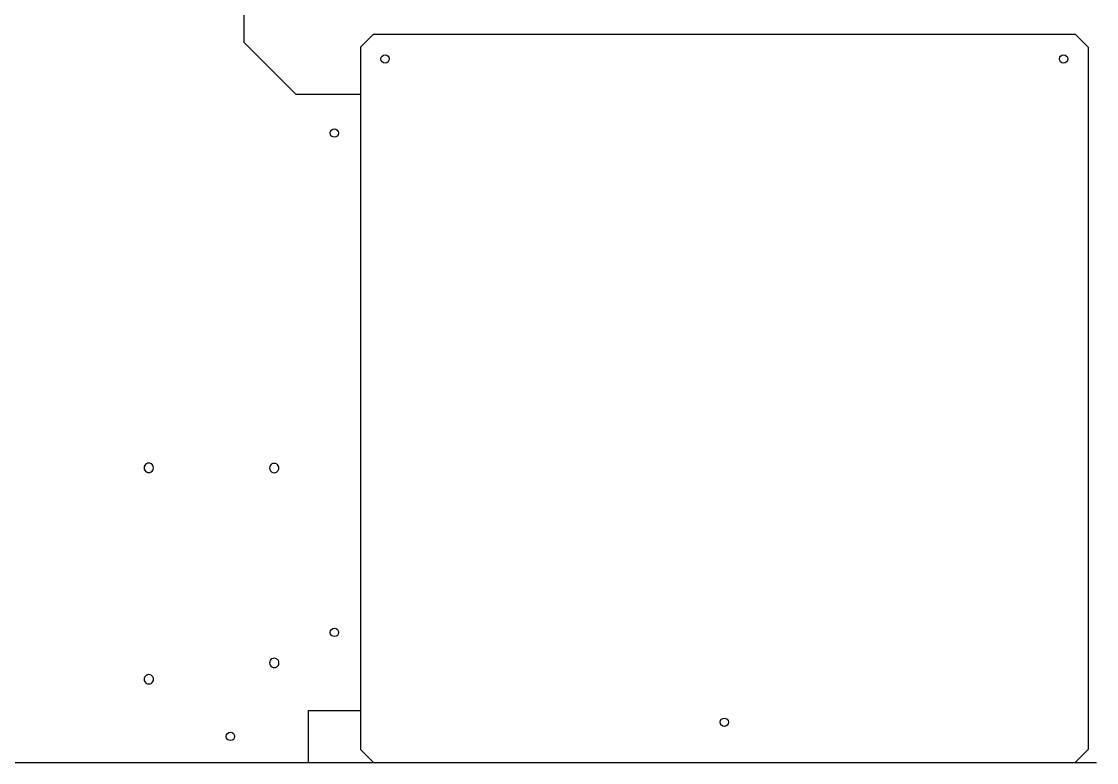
# Model space of a CAD drawing. Header units: millimetres. Extents: x 1808 to 3582, y 1536 to 2025.
# Drawn here: x 3148.3 to 3561.8, y 1535.7 to 1820.5 of the extents above; entities that cross this region are included whole.
import ezdxf

# ---------------------------------------------------------------- set-up
doc = ezdxf.new("R2010")
doc.units = ezdxf.units.MM

msp = doc.modelspace()

# ---------------------------------------------------------------- linework, layer by layer
at = {"color": 1}
for p, q in [((3233.85, 1904.65), (3233.85, 1812.65)), ((3278.66, 1810.65), (3283.66, 1815.65)), ((3283.66, 1815.65), (3553.66, 1815.65)), ((3553.66, 1815.65), (3558.66, 1810.65)), ((3233.85, 1812.65), (3253.85, 1792.65)), ((3278.66, 1810.65), (3278.66, 1540.65)), ((3558.66, 1810.65), (3558.66, 1540.65)), ((3253.85, 1792.65), (3278.66, 1792.65)), ((3258.66, 1535.65), (3258.66, 1555.65)), ((3258.66, 1555.65), (3278.66, 1555.65)), ((3283.66, 1535.65), (3278.66, 1540.65)), ((3558.66, 1540.65), (3553.66, 1535.65)), ((3258.66, 1535.65), (3561.85, 1535.65))]:
    msp.add_line(p, q, dxfattribs=at)
for points in [[(3195.43, 1648.94), (3195.49, 1648.48), (3195.67, 1648.04), (3195.96, 1647.67), (3196.33, 1647.38), (3196.51, 1647.29), (3196.56, 1647.29), (3196.76, 1647.2), (3197.23, 1647.14), (3197.7, 1647.2), (3198.13, 1647.38), (3198.5, 1647.67), (3198.79, 1648.04), (3198.97, 1648.48), (3199.03, 1648.94), (3198.97, 1649.41), (3198.79, 1649.84), (3198.5, 1650.22), (3198.13, 1650.5), (3197.88, 1650.59), (3197.7, 1650.68), (3197.23, 1650.74), (3196.76, 1650.68), (3196.33, 1650.5), (3195.96, 1650.22), (3195.67, 1649.84), (3195.49, 1649.41)], [(3244.22, 1647.6), (3244.4, 1647.43), (3244.48, 1647.4), (3244.59, 1647.31), (3245.02, 1647.13), (3245.49, 1647.07), (3245.96, 1647.13), (3246.39, 1647.31), (3246.76, 1647.6), (3247.05, 1647.97), (3247.23, 1648.41), (3247.29, 1648.87), (3247.23, 1649.34), (3247.05, 1649.77), (3246.76, 1650.14), (3246.58, 1650.26), (3246.39, 1650.43), (3245.96, 1650.61), (3245.49, 1650.67), (3245.02, 1650.61), (3244.59, 1650.43), (3244.22, 1650.14), (3243.93, 1649.77), (3243.75, 1649.34), (3243.69, 1648.87), (3243.75, 1648.41), (3243.93, 1647.97)], [(3243.78, 1573.46), (3243.96, 1573.03), (3244.25, 1572.65), (3244.36, 1572.55), (3244.41, 1572.53), (3244.62, 1572.37), (3245.06, 1572.19), (3245.52, 1572.13), (3245.99, 1572.19), (3246.42, 1572.37), (3246.8, 1572.65), (3247.08, 1573.03), (3247.26, 1573.46), (3247.32, 1573.93), (3247.26, 1574.39), (3247.08, 1574.83), (3246.8, 1575.2), (3246.53, 1575.38), (3246.42, 1575.49), (3245.99, 1575.67), (3245.52, 1575.73), (3245.06, 1575.67), (3244.62, 1575.49), (3244.25, 1575.2), (3243.96, 1574.83), (3243.78, 1574.39), (3243.72, 1573.93)], [(3195.52, 1568.09), (3195.46, 1567.63), (3195.52, 1567.16), (3195.7, 1566.73), (3195.99, 1566.35), (3196.14, 1566.21), (3196.21, 1566.18), (3196.36, 1566.07), (3196.79, 1565.89), (3197.26, 1565.83), (3197.73, 1565.89), (3198.16, 1566.07), (3198.53, 1566.35), (3198.82, 1566.73), (3199, 1567.16), (3199.06, 1567.63), (3199, 1568.09), (3198.82, 1568.53), (3198.53, 1568.9), (3198.31, 1569.04), (3198.16, 1569.19), (3198.09, 1569.22), (3197.73, 1569.37), (3197.26, 1569.43), (3196.79, 1569.37), (3196.36, 1569.19), (3195.99, 1568.9), (3195.7, 1568.53)]]:
    msp.add_lwpolyline(points, close=True, dxfattribs=at)
msp.add_lwpolyline([(2931.66, 1535.65), (3258.66, 1535.65)], dxfattribs=at)
for centre in [(3288.16, 1806.15), (3549.16, 1806.15), (3268.62, 1777.65), (3268.66, 1585.65), (3418.66, 1551.15), (3228.66, 1545.65)]:
    msp.add_circle(centre, 1.6, dxfattribs=at)

doc.saveas('drawing.dxf')
